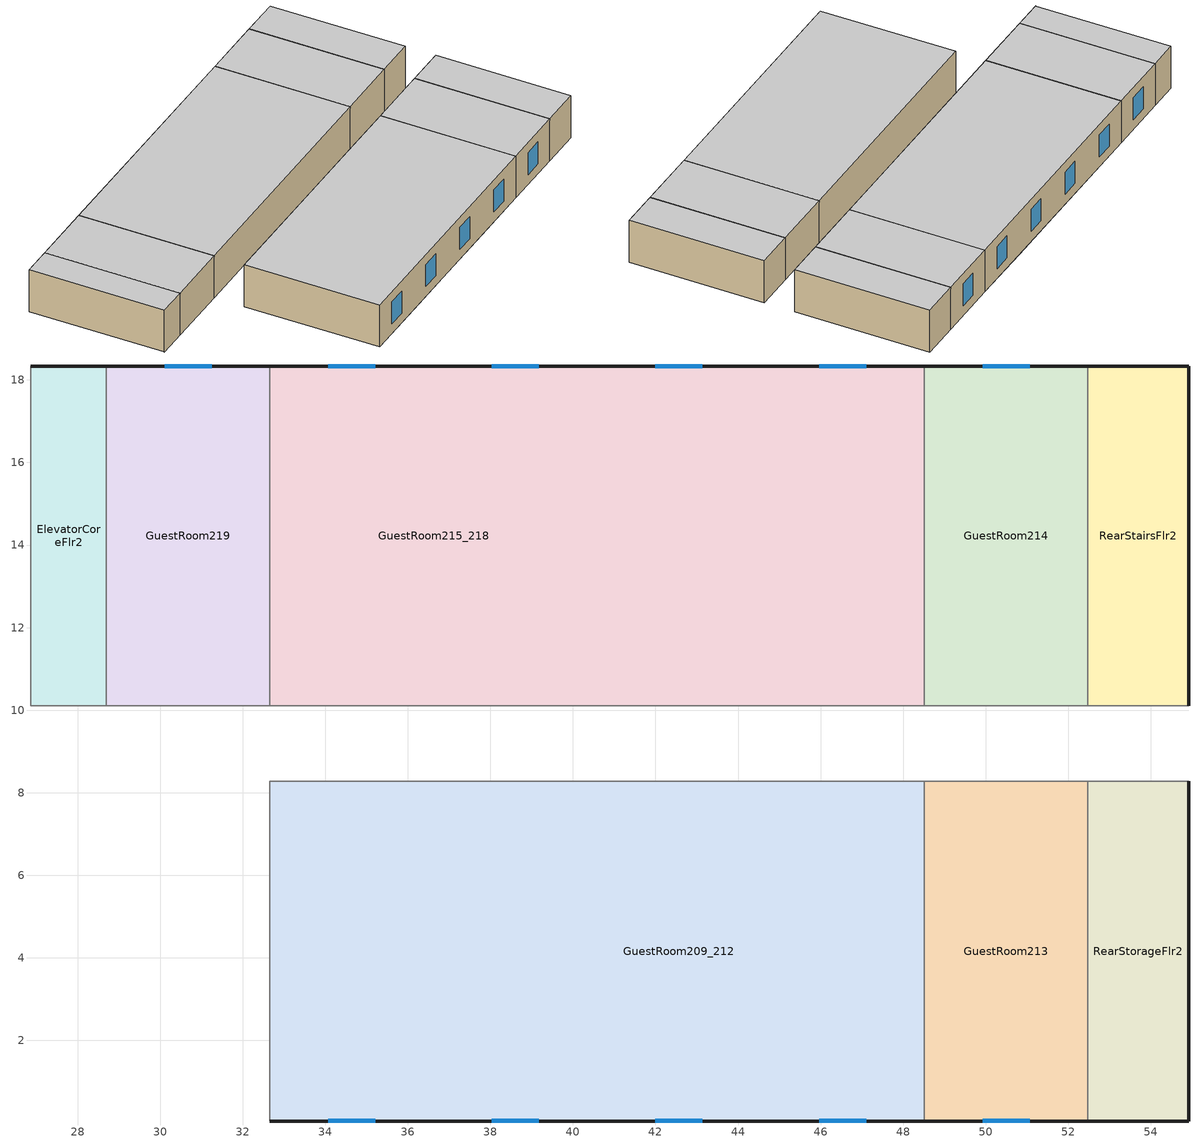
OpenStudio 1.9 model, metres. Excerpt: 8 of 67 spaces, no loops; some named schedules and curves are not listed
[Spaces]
GuestRoom214
 floor to GuestRoom104: 52.47,18.34 52.47,10.11 48.51,10.11 48.51,18.34 z3.35
 wall outside: 52.47,18.34 48.51,18.34 z3.35:6.1
 wall to RearStairsFlr2: 52.47,10.11 52.47,18.34 z3.35:6.1
 wall to GuestRoom215_218: 48.51,18.34 48.51,10.11 z3.35:6.1
 wall to CorridorFlr2: 48.51,10.11 52.47,10.11 z3.35:6.1
 window: 51.06,18.34 49.92,18.34 z4:5.45
 ceiling to GuestRoom314: 52.47,10.11 52.47,18.34 48.51,18.34 48.51,10.11 z6.1
GuestRoom209_212
 floor to MechanicalRoomFlr1: 40.59,8.28 40.59,0.05 36.62,0.05 36.62,8.28 z3.35
 floor to GuestRoom101: 44.55,8.28 44.55,0.05 40.59,0.05 40.59,8.28 z3.35
 floor to MeetingRoomFlr1: 36.62,8.28 36.62,0.05 32.66,0.05 32.66,8.28 z3.35
 floor to GuestRoom102: 48.51,8.28 48.51,0.05 44.55,0.05 44.55,8.28 z3.35
 wall outside: 32.66,0.05 48.51,0.05 z3.35:6.1
 wall to CorridorFlr2: 48.51,8.28 32.66,8.28 z3.35:6.1
 wall to GuestRoom213: 48.51,0.05 48.51,8.28 z3.35:6.1
 wall to GuestRoom206_208: 32.66,8.28 32.66,0.05 z3.35:6.1
 window: 34.07,0.05 35.21,0.05 / 42,0.05 43.14,0.05 / 38.04,0.05 39.18,0.05 / 45.96,0.05 47.1,0.05 z4:5.45
 ceiling to GuestRoom309_312: 48.51,0.05 48.51,8.28 32.66,8.28 32.66,0.05 z6.1
GuestRoom215_218
 floor to LaundryRoomFlr1: 40.59,18.34 40.59,10.11 32.66,10.11 32.66,18.34 z3.35
 floor to EmployeeLoungeFlr1: 44.55,18.34 44.55,10.11 40.59,10.11 40.59,18.34 z3.35
 floor to GuestRoom105: 48.51,18.34 48.51,10.11 44.55,10.11 44.55,18.34 z3.35
 wall outside: 48.51,18.34 32.66,18.34 z3.35:6.1
 wall to CorridorFlr2: 32.66,10.11 48.51,10.11 z3.35:6.1
 wall to GuestRoom219: 32.66,18.34 32.66,10.11 z3.35:6.1
 window: 39.18,18.34 38.04,18.34 / 43.14,18.34 42,18.34 / 47.1,18.34 45.96,18.34 / 35.21,18.34 34.07,18.34 z4:5.45
 ceiling to GuestRoom315_318: 48.51,10.11 48.51,18.34 32.66,18.34 32.66,10.11 z6.1
GuestRoom219
 floor to LaundryRoomFlr1: 32.66,18.34 32.66,10.11 28.7,10.11 28.7,18.34 z3.35
 wall outside: 32.66,18.34 28.7,18.34 z3.35:6.1
 wall to CorridorFlr2: 28.7,10.11 32.66,10.11 z3.35:6.1
 wall to ElevatorCoreFlr2: 28.7,18.34 28.7,10.11 z3.35:6.1
 window: 31.25,18.34 30.11,18.34 z4:5.45
 ceiling to GuestRoom319: 32.66,10.11 32.66,18.34 28.7,18.34 28.7,10.11 z6.1
RearStairsFlr2
 floor to RearStairsFlr1: 54.91,18.34 54.91,10.11 52.47,10.11 52.47,18.34 z3.35
 wall outside: 54.91,10.11 54.91,18.34 52.47,18.34 z3.35:6.1
 wall to CorridorFlr2: 52.47,10.11 54.91,10.11 z3.35:6.1
 ceiling to RearStairsFlr3: 54.91,10.11 54.91,18.34 52.47,18.34 52.47,10.11 z6.1
ElevatorCoreFlr2
 floor to ElevatorCoreFlr1: 28.7,18.34 28.7,10.11 26.87,10.11 26.87,18.34 z3.35
 wall outside: 28.7,18.34 26.87,18.34 z3.35:6.1
 wall to CorridorFlr2: 26.87,18.34 26.87,10.11 28.7,10.11 z3.35:6.1
 ceiling to ElevatorCoreFlr3: 28.7,10.11 28.7,18.34 26.87,18.34 26.87,10.11 z6.1
RearStorageFlr2
 floor to RearStorageFlr1: 54.91,8.28 54.91,0.05 52.47,0.05 52.47,8.28 z3.35
 wall outside: 52.47,0.05 54.91,0.05 54.91,8.28 z3.35:6.1
 wall to GuestRoom213: 52.47,8.28 52.47,0.05 z3.35:6.1
 wall to CorridorFlr2: 54.91,8.28 52.47,8.28 z3.35:6.1
 ceiling to RearStorageFlr3: 54.91,0.05 54.91,8.28 52.47,8.28 52.47,0.05 z6.1
GuestRoom213
 floor to GuestRoom103: 52.47,8.28 52.47,0.05 48.51,0.05 48.51,8.28 z3.35
 wall outside: 48.51,0.05 52.47,0.05 z3.35:6.1
 wall to CorridorFlr2: 52.47,8.28 48.51,8.28 z3.35:6.1
 window: 49.92,0.05 51.06,0.05 z4:5.45
 ceiling to GuestRoom313: 52.47,0.05 52.47,8.28 48.51,8.28 48.51,0.05 z6.1
[Site]
Chicago Ohare Intl Ap_IL_USA: Latitude {deg}=41.98; Longitude {deg}=-87.92; Time Zone {hr}=-6; Elevation {m}=201; Terrain=Suburbs
[Building]
90.1-2010-SmallHotel-ASHRAE 169-2006-5A created: 2015-11-13 00:34:09 -0700: North Axis {deg}=180; Default Construction Set=90.1-2010 - SmHotel - ASHRAE 169-2006-5A
[Site:GroundTemperature:BuildingSurface]
19.82, 19.8, 19.9, 20.12, 20.36, 20.63, 20.78, 20.79, 20.73, 20.51, 20.29, 20
[Site:WaterMainsTemperature]
Calculation Method=Correlation; Annual Average Outdoor Air Temperature {C}=9.925; Maximum Difference In Monthly Average Outdoor Air Temperatures {deltaC}=28.7
[SizingPeriod:DesignDay] Barometric Pressure {Pa}=98934; Sky Clearness=0; Rain Indicator=0; Snow Indicator=0; Day of Month=21; Daylight Saving Time Indicator=0; Humidity Indicating Type=Wetbulb; Dry-Bulb Temperature Range Modifier Type=DefaultMultipliers
Name | Maximum Dry-Bulb Temperature {C} | Daily Dry-Bulb Temperature Range {deltaC} | Humidity Indicating Conditions at Maximum Dry-Bulb {BasedOnField A3} | Wind Speed {m/s} | Wind Direction {deg} | Month | Day Type | Solar Model Indicator | ASHRAE Taub | ASHRAE Taud
Chicago Ohare Intl Ap Ann Htg 99.6% Condns DB | -20 | 0 | -20 | 4.9 | 270 | 1 | WinterDesignDay | ASHRAEClearSky
Chicago Ohare Intl Ap Ann Clg .4% Condns DB=>MWB | 33.3 | 10.5 | 23.7 | 5.2 | 230 | 7 | SummerDesignDay | ASHRAETau | 0.455 | 2.05
[Material:NoMass] Thermal Absorptance=0.9; Solar Absorptance=0.7
Name | Roughness | Thermal Resistance {m2-K/W} | Visible Absorptance
CP02 CARPET PAD | VeryRough | 0.21648 | 0.8
Typical Insulation R-10.94 | Smooth | 1.92744 | 0.7
Typical Carpet Pad | Smooth | 0.21648 | 0.8
Typical Insulation R-13.45 | Smooth | 2.368 | 0.7
Typical Insulation R-19.72 | Smooth | 3.4722 | 0.7
Typical Insulation R-0.58 | Smooth | 0.101875 | 0.7
Typical Insulation R-1.15 | Smooth | 0.202527 | 0.7
[Material] Thermal Absorptance=0.9
Name | Roughness | Thickness {m} | Conductivity {W/m-K} | Density {kg/m3} | Specific Heat {J/kg-K} | Solar Absorptance | Visible Absorptance
4 in. Normalweight Concrete Floor | MediumRough | 0.1016 | 2.31 | 2322 | 832 | 0.7 | 0.7
25mm Stucco | Smooth | 0.0254 | 0.72 | 1856 | 840 | 0.7 | 0.7
5/8 in. Gypsum Board | MediumSmooth | 0.0159 | 0.16 | 800 | 1090 | 0.7 | 0.7
Roof Membrane | VeryRough | 0.0095 | 0.16 | 1121.29 | 1460 | 0.77 | 0.7
Metal Roof Surface; F08 Metal surface | Smooth | 0.0008 | 45.28 | 7824 | 500 | 0.7 | 0.7
1/2 in. Gypsum Board | Smooth | 0.0127 | 0.16 | 800 | 1090 | 0.7 | 0.5
6 in. Normalweight Concrete Floor | MediumRough | 0.1524 | 2.31 | 2322 | 832 | 0.7 | 0.7
8 in. Concrete Block Basement Wall | MediumRough | 0.2032 | 1.326 | 1842 | 912 | 0.7 | 0.7
G05 25mm wood | MediumSmooth | 0.0254 | 0.15 | 608 | 1630 | 0.5 | 0.5
[Construction]
Typical Insulated Exterior Mass Floor R-13.51: Typical Insulation R-10.94, 4 in. Normalweight Concrete Floor, Typical Carpet Pad
Typical Insulated Steel Framed Exterior Wall R-15.63: 25mm Stucco, 5/8 in. Gypsum Board, Typical Insulation R-13.45, 5/8 in. Gypsum Board
Typical IEAD Roof R-20.83: Roof Membrane, Typical Insulation R-19.72, Metal Roof Surface
int_slab_floor_smallhotel: 4 in. Normalweight Concrete Floor, CP02 CARPET PAD
int_wall_smallhotel: 1/2 in. Gypsum Board, 1/2 in. Gypsum Board
int_slab_ceiling_smallhotel: CP02 CARPET PAD, 4 in. Normalweight Concrete Floor
Typical Insulated Carpeted 6in Slab Floor: 6 in. Normalweight Concrete Floor, Typical Carpet Pad
Typical Insulated Basement Mass Wall: 8 in. Concrete Block Basement Wall
U 0.48 SHGC 0.40 Dbl Ref-D Clr 6mm/13mm: REF D CLEAR 6MM, AIR 13MM, CLEAR 6MM
Typical Insulated Metal Door R-1.43: F08 Metal surface, Typical Insulation R-0.58
Typical Overhead Door R-2.0: Typical Insulation R-1.15
U 1.17 SHGC 0.49 Sgl Ref-D Clr 6mm: REF D CLEAR 6MM
Typical Interior Window: Clear 3mm
Typical Interior Door; Typical Interior Partition: G05 25mm wood
[DefaultConstructionSet]
90.1-2010 - SmHotel - ASHRAE 169-2006-5A: Default Exterior Surface Constructions=Default Surface Constructions 1; Default Interior Surface Constructions=Default Surface Constructions 2; Default Ground Contact Surface Constructions=Default Surface Constructions 3; Default Exterior SubSurface Constructions=Default Sub Surface Constructions 1; Default Interior SubSurface Constructions=Default Sub Surface Constructions 2; Interior Partition Construction=Typical Interior Partition
[DefaultSurfaceConstructions]
Name | Floor Construction | Wall Construction | Roof Ceiling Construction
Default Surface Constructions 1 | Typical Insulated Exterior Mass Floor R-13.51 | Typical Insulated Steel Framed Exterior Wall R-15.63 | Typical IEAD Roof R-20.83
Default Surface Constructions 2 | int_slab_floor_smallhotel | int_wall_smallhotel | int_slab_ceiling_smallhotel
Default Surface Constructions 3 | Typical Insulated Carpeted 6in Slab Floor | Typical Insulated Basement Mass Wall
[DefaultSubSurfaceConstructions]
Name | Fixed Window Construction | Operable Window Construction | Door Construction | Overhead Door Construction | Skylight Construction | Tubular Daylight Dome Construction | Tubular Daylight Diffuser Construction
Default Sub Surface Constructions 1 | U 0.48 SHGC 0.40 Dbl Ref-D Clr 6mm/13mm | U 0.48 SHGC 0.40 Dbl Ref-D Clr 6mm/13mm | Typical Insulated Metal Door R-1.43 | Typical Overhead Door R-2.0 | U 1.17 SHGC 0.49 Sgl Ref-D Clr 6mm | Typical Interior Window | Typical Interior Window
Default Sub Surface Constructions 2 | Typical Interior Window | Typical Interior Window | Typical Interior Door
[WindowMaterial:Glazing] Optical Data Type=SpectralAverage; Infrared Transmittance at Normal Incidence=0; Front Side Infrared Hemispherical Emissivity=0.84; Conductivity {W/m-K}=0.9; Dirt Correction Factor for Solar and Visible Transmittance=1; Solar Diffusing=No
Name | Thickness {m} | Solar Transmittance at Normal Incidence | Front Side Solar Reflectance at Normal Incidence | Back Side Solar Reflectance at Normal Incidence | Visible Transmittance at Normal Incidence | Front Side Visible Reflectance at Normal Incidence | Back Side Visible Reflectance at Normal Incidence | Back Side Infrared Hemispherical Emissivity
REF D CLEAR 6MM | 0.006 | 0.429 | 0.308 | 0.379 | 0.334 | 0.453 | 0.505 | 0.82
CLEAR 6MM | 0.006 | 0.775 | 0.071 | 0.071 | 0.881 | 0.08 | 0.08 | 0.84
Clear 3mm | 0.003 | 0.837 | 0.075 | 0.075 | 0.898 | 0.081 | 0.081 | 0.84
[WindowMaterial:Gas]
AIR 13MM: Gas Type=Air; Thickness {m}=0.0127
[Space]
Name | Space Type | Thermal Zone
RearStairsFlr2 | 90.1-2010 - SmHotel - Stair | RearStairsFlr2 ZN
GuestRoom214 | 90.1-2010 - SmHotel - GuestRoom123Occ | GuestRoom214 ZN
GuestRoom215_218 | 90.1-2010 - SmHotel - GuestRoom123Vac | GuestRoom215_218 ZN
GuestRoom209_212 | 90.1-2010 - SmHotel - GuestRoom123Occ | GuestRoom209_212 ZN
RearStorageFlr2 | 90.1-2010 - SmHotel - Storage | RearStorageFlr2 ZN
GuestRoom219 | 90.1-2010 - SmHotel - GuestRoom123Occ | GuestRoom219 ZN
ElevatorCoreFlr2 | 90.1-2010 - SmHotel - ElevatorCore | ElevatorCoreFlr2 ZN
GuestRoom213 | 90.1-2010 - SmHotel - GuestRoom123Occ | GuestRoom213 ZN
[SpaceType] Standards Building Type=SmallHotel
Name | Default Schedule Set | Design Specification Outdoor Air Object | Standards Space Type
90.1-2010 - SmHotel - Stair | 90.1-2010 - SmHotel - Stair Schedule Set | 90.1-2010 - SmHotel - Stair Ventilation | Stair
90.1-2010 - SmHotel - GuestRoom123Vac | 90.1-2010 - SmHotel - GuestRoom123Vac Schedule Set | 90.1-2010 - SmHotel - GuestRoom123Vac Ventilation | GuestRoom123Vac
90.1-2010 - SmHotel - GuestRoom123Occ | 90.1-2010 - SmHotel - GuestRoom123Occ Schedule Set | 90.1-2010 - SmHotel - GuestRoom123Occ Ventilation | GuestRoom123Occ
90.1-2010 - SmHotel - ElevatorCore | 90.1-2010 - SmHotel - ElevatorCore Schedule Set | 90.1-2010 - SmHotel - ElevatorCore Ventilation | ElevatorCore
90.1-2010 - SmHotel - Storage | 90.1-2010 - SmHotel - Storage Schedule Set | 90.1-2010 - SmHotel - Storage Ventilation | Storage
[DefaultScheduleSet]
Name | Lighting Schedule | Infiltration Schedule | Number of People Schedule | People Activity Level Schedule | Electric Equipment Schedule
90.1-2010 - SmHotel - Stair Schedule Set | HotelSmall BLDG_LIGHT_STAIR_SCH | Always On
90.1-2010 - SmHotel - GuestRoom123Vac Schedule Set | HotelSmall AlwaysOff | HotelSmall GuestRoom_Infil_Sch | HotelSmall AlwaysOff | HotelSmall Activity_Sch | HotelSmall AlwaysOff
90.1-2010 - SmHotel - GuestRoom123Occ Schedule Set | HotelSmall BLDG_LIGHT_GUESTROOM_SCH_2010 | HotelSmall GuestRoom_Infil_Sch | HotelSmall GuestRoom_Occ_Sch | HotelSmall Activity_Sch | HotelSmall GuestRoom_Eqp_Sch_Base
90.1-2010 - SmHotel - ElevatorCore Schedule Set |  | Always On
90.1-2010 - SmHotel - Storage Schedule Set | HotelSmall BLDG_LIGHT_STORAGE_SCH | Always On
[Lights:Definition] Design Level Calculation Method=Watts/Area; Fraction Radiant=0.7; Fraction Visible=0.2; Return Air Fraction=0
Name | Watts per Space Floor Area {W/m2}
90.1-2010 - SmHotel - Stair Lights Definition | 7.4271
90.1-2010 - SmHotel - GuestRoom123Vac Lights Definition; 90.1-2010 - SmHotel - GuestRoom123Occ Lights Definition | 8.07293
90.1-2010 - SmHotel - Storage Lights Definition | 6.78126
[Lights]
Name | Lights Definition | Space or SpaceType
90.1-2010 - SmHotel - Stair Lights | 90.1-2010 - SmHotel - Stair Lights Definition | 90.1-2010 - SmHotel - Stair
90.1-2010 - SmHotel - GuestRoom123Vac Lights | 90.1-2010 - SmHotel - GuestRoom123Vac Lights Definition | 90.1-2010 - SmHotel - GuestRoom123Vac
90.1-2010 - SmHotel - GuestRoom123Occ Lights | 90.1-2010 - SmHotel - GuestRoom123Occ Lights Definition | 90.1-2010 - SmHotel - GuestRoom123Occ
90.1-2010 - SmHotel - Storage Lights | 90.1-2010 - SmHotel - Storage Lights Definition | 90.1-2010 - SmHotel - Storage
[DesignSpecification:OutdoorAir] Outdoor Air Method=Sum
Name | Outdoor Air Flow per Floor Area {m3/s-m2} | Outdoor Air Flow per Person {m3/s-person}
90.1-2010 - SmHotel - Stair Ventilation | 0.0003048
90.1-2010 - SmHotel - GuestRoom123Vac Ventilation; 90.1-2010 - SmHotel - GuestRoom123Occ Ventilation | 0.0003048 | 0.00235974
90.1-2010 - SmHotel - ElevatorCore Ventilation; 90.1-2010 - SmHotel - Storage Ventilation | 0.0006096
[People:Definition] Number of People Calculation Method=People/Area; People per Space Floor Area {person/m2}=0.0459619; Fraction Radiant=0.3
90.1-2010 - SmHotel - GuestRoom123Vac People Definition; 90.1-2010 - SmHotel - GuestRoom123Occ People Definition
[People]
Name | People Definition | Space or SpaceType
90.1-2010 - SmHotel - GuestRoom123Vac People | 90.1-2010 - SmHotel - GuestRoom123Vac People Definition | 90.1-2010 - SmHotel - GuestRoom123Vac
90.1-2010 - SmHotel - GuestRoom123Occ People | 90.1-2010 - SmHotel - GuestRoom123Occ People Definition | 90.1-2010 - SmHotel - GuestRoom123Occ
[SpaceInfiltration:DesignFlowRate] Design Flow Rate Calculation Method=Flow/ExteriorArea; Flow per Exterior Surface Area {m3/s-m2}=0.00056896; Constant Term Coefficient=0; Temperature Term Coefficient=0; Velocity Term Coefficient=0.224; Velocity Squared Term Coefficient=0
Name | Space or SpaceType
90.1-2010 - SmHotel - Stair Infiltration | 90.1-2010 - SmHotel - Stair
90.1-2010 - SmHotel - GuestRoom123Vac Infiltration | 90.1-2010 - SmHotel - GuestRoom123Vac
90.1-2010 - SmHotel - GuestRoom123Occ Infiltration | 90.1-2010 - SmHotel - GuestRoom123Occ
90.1-2010 - SmHotel - ElevatorCore Infiltration | 90.1-2010 - SmHotel - ElevatorCore
90.1-2010 - SmHotel - Storage Infiltration | 90.1-2010 - SmHotel - Storage
[ElectricEquipment:Definition] Design Level Calculation Method=Watts/Area; Watts per Space Floor Area {W/m2}=11.8403; Fraction Latent=0; Fraction Radiant=0.5; Fraction Lost=0
90.1-2010 - SmHotel - GuestRoom123Vac Electric Equipment Definition; 90.1-2010 - SmHotel - GuestRoom123Occ Electric Equipment Definition
[ElectricEquipment]
Name | Electric Equipment Definition | Space or SpaceType
90.1-2010 - SmHotel - GuestRoom123Vac Electric Equipment | 90.1-2010 - SmHotel - GuestRoom123Vac Electric Equipment Definition | 90.1-2010 - SmHotel - GuestRoom123Vac
90.1-2010 - SmHotel - GuestRoom123Occ Electric Equipment | 90.1-2010 - SmHotel - GuestRoom123Occ Electric Equipment Definition | 90.1-2010 - SmHotel - GuestRoom123Occ
[ThermostatSetpoint:DualSetpoint]
Name | Heating Setpoint Temperature Schedule | Cooling Setpoint Temperature Schedule
90.1-2010 - SmHotel - Stair Thermostat; 90.1-2010 - SmHotel - Storage Thermostat | HotelSmall SemiHeated_HtgSP_Sch | SmallHotel UnitHeater ClgSP Sch
90.1-2010 - SmHotel - GuestRoom123Vac Thermostat | HotelSmall VacGuestRoom_HtgSP_Sch | HotelSmall VacGuestRoom_ClgSP_Sch
90.1-2010 - SmHotel - GuestRoom123Occ Thermostat | HotelSmall Adva_OccGuestRoom_HtgSP_Sch | HotelSmall Adva_OccGuestRoom_ClgSP_Sch
90.1-2010 - SmHotel - ElevatorCore Thermostat
[ThermalZone] Use Ideal Air Loads=No
Name | Thermostat
GuestRoom213 ZN; GuestRoom214 ZN; GuestRoom209_212 ZN; GuestRoom219 ZN | 90.1-2010 - SmHotel - GuestRoom123Occ Thermostat
ElevatorCoreFlr2 ZN | 90.1-2010 - SmHotel - ElevatorCore Thermostat
RearStorageFlr2 ZN | 90.1-2010 - SmHotel - Storage Thermostat
RearStairsFlr2 ZN | 90.1-2010 - SmHotel - Stair Thermostat
GuestRoom215_218 ZN | 90.1-2010 - SmHotel - GuestRoom123Vac Thermostat
[Coil:Cooling:DX:SingleSpeed] Availability Schedule=Always On Discrete; Rated Total Cooling Capacity {W}=autosize; Rated Sensible Heat Ratio=autosize; Rated Air Flow Rate {m3/s}=autosize; Rated Evaporator Fan Power Per Volume Flow Rate {W/(m3/s)}=773.3; Condenser Type=AirCooled; Evaporative Condenser Effectiveness=0; Evaporative Condenser Air Flow Rate {m3/s}=Autosize; Evaporative Condenser Pump Rated Power Consumption {W}=Autosize; Crankcase Heater Capacity {W}=0; Maximum Outdoor Dry-Bulb Temperature for Crankcase Heater Operation {C}=0; Basin Heater Capacity {W/K}=0; Basin Heater Setpoint Temperature {C}=10
Name | Rated COP {W/W} | Total Cooling Capacity Function of Temperature Curve | Total Cooling Capacity Function of Flow Fraction Curve | Energy Input Ratio Function of Temperature Curve | Energy Input Ratio Function of Flow Fraction Curve | Part Load Fraction Correlation Curve
GuestRoom101 ZN PTAC 1spd DX AC Clg Coil 2kBtu/hr 11.700000000000001EER | 4.0319 | PSZ-Fine Storage DX Coil Cap-FT 7 | DX Coil Cap-FF 7 | PSZ-AC DX Coil EIR-FT 7 | Split DX Coil EIR-FF 7 | HPACCOOLPLFFPLR 7
GuestRoom102 ZN PTAC 1spd DX AC Clg Coil 1kBtu/hr 11.700000000000001EER | 4.0319 | PSZ-Fine Storage DX Coil Cap-FT 8 | DX Coil Cap-FF 8 | PSZ-AC DX Coil EIR-FT 8 | Split DX Coil EIR-FF 8 | HPACCOOLPLFFPLR 8
GuestRoom103 ZN PTAC 1spd DX AC Clg Coil 9kBtu/hr 11.186792213998368EER | 3.86102 | PSZ-Fine Storage DX Coil Cap-FT 9 | DX Coil Cap-FF 9 | PSZ-AC DX Coil EIR-FT 9 | Split DX Coil EIR-FF 9 | HPACCOOLPLFFPLR 9
GuestRoom104 ZN PTAC 1spd DX AC Clg Coil 9kBtu/hr 10.986641103641162EER | 3.79438 | PSZ-Fine Storage DX Coil Cap-FT 10 | DX Coil Cap-FF 10 | PSZ-AC DX Coil EIR-FT 10 | Split DX Coil EIR-FF 10 | HPACCOOLPLFFPLR 10
GuestRoom105 ZN PTAC 1spd DX AC Clg Coil 13kBtu/hr 9.999978000262448EER | 3.46587 | PSZ-Fine Storage DX Coil Cap-FT 11 | DX Coil Cap-FF 11 | PSZ-AC DX Coil EIR-FT 11 | Split DX Coil EIR-FF 11 | HPACCOOLPLFFPLR 11
GuestRoom201 ZN PTAC 1spd DX AC Clg Coil 4kBtu/hr 11.700000000000001EER | 4.0319 | PSZ-Fine Storage DX Coil Cap-FT 12 | DX Coil Cap-FF 12 | PSZ-AC DX Coil EIR-FT 12 | Split DX Coil EIR-FF 12 | HPACCOOLPLFFPLR 12
GuestRoom202_205 ZN PTAC 1spd DX AC Clg Coil 35kBtu/hr 9.3EER | 3.23281 | PSZ-Fine Storage DX Coil Cap-FT 13 | DX Coil Cap-FF 13 | PSZ-AC DX Coil EIR-FT 13 | Split DX Coil EIR-FF 13 | HPACCOOLPLFFPLR 13
GuestRoom206_208 ZN PTAC 1spd DX AC Clg Coil 29kBtu/hr 9.3EER | 3.23281 | PSZ-Fine Storage DX Coil Cap-FT 14 | DX Coil Cap-FF 14 | PSZ-AC DX Coil EIR-FT 14 | Split DX Coil EIR-FF 14 | HPACCOOLPLFFPLR 14
GuestRoom209_212 ZN PTAC 1spd DX AC Clg Coil 32kBtu/hr 9.3EER | 3.23281 | PSZ-Fine Storage DX Coil Cap-FT 15 | DX Coil Cap-FF 15 | PSZ-AC DX Coil EIR-FT 15 | Split DX Coil EIR-FF 15 | HPACCOOLPLFFPLR 15
GuestRoom213 ZN PTAC 1spd DX AC Clg Coil 10kBtu/hr 10.918207290102222EER | 3.7716 | PSZ-Fine Storage DX Coil Cap-FT 16 | DX Coil Cap-FF 16 | PSZ-AC DX Coil EIR-FT 16 | Split DX Coil EIR-FF 16 | HPACCOOLPLFFPLR 16
GuestRoom214 ZN PTAC 1spd DX AC Clg Coil 11kBtu/hr 10.446952208710986EER | 3.61469 | PSZ-Fine Storage DX Coil Cap-FT 17 | DX Coil Cap-FF 17 | PSZ-AC DX Coil EIR-FT 17 | Split DX Coil EIR-FF 17 | HPACCOOLPLFFPLR 17
GuestRoom215_218 ZN PTAC 1spd DX AC Clg Coil 50kBtu/hr 9.3EER | 3.23281 | PSZ-Fine Storage DX Coil Cap-FT 18 | DX Coil Cap-FF 18 | PSZ-AC DX Coil EIR-FT 18 | Split DX Coil EIR-FF 18 | HPACCOOLPLFFPLR 18
GuestRoom219 ZN PTAC 1spd DX AC Clg Coil 44kBtu/hr 9.3EER | 3.23281 | PSZ-Fine Storage DX Coil Cap-FT 19 | DX Coil Cap-FF 19 | PSZ-AC DX Coil EIR-FT 19 | Split DX Coil EIR-FF 19 | HPACCOOLPLFFPLR 19
GuestRoom220_223 ZN PTAC 1spd DX AC Clg Coil 37kBtu/hr 9.3EER | 3.23281 | PSZ-Fine Storage DX Coil Cap-FT 20 | DX Coil Cap-FF 20 | PSZ-AC DX Coil EIR-FT 20 | Split DX Coil EIR-FF 20 | HPACCOOLPLFFPLR 20
[Exterior:Lights:Definition]
NonDimming Exterior Lights Def: Design Level {W}=4188
[Exterior:Lights]
NonDimming Exterior Lights Def: Exterior Lights Definition=NonDimming Exterior Lights Def; Schedule=HotelSmall Exterior_Lgt_ALWAYS_ON; Control Option=AstronomicalClock
